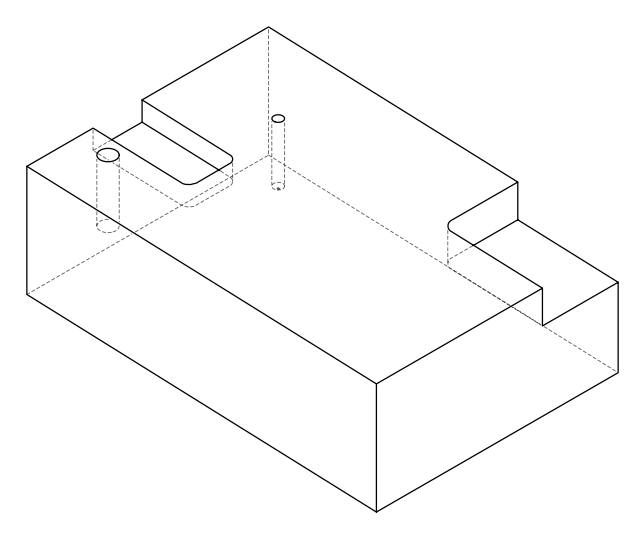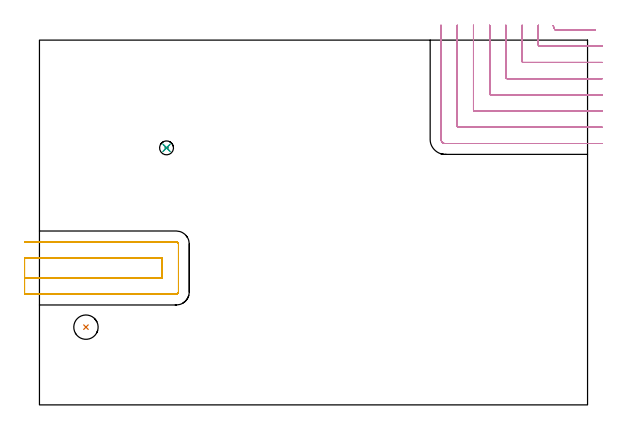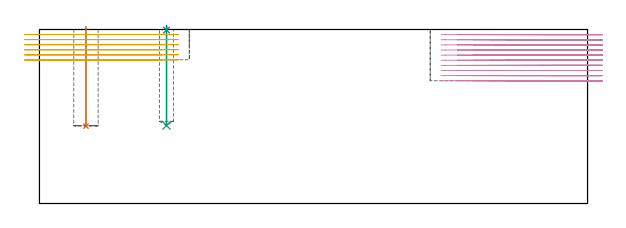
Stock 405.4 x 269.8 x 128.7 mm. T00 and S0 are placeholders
(PLAN: 5 operations, 3 tool changes, 28.9 min)
(1 INDEXABLE_INSERT_DRILL_BLIND_HOLE_FROM_SOLID | STEP1POCKET | NXT0302_007 | 0.3 min | 18109 mm3)
(2 SPOT_DRILL | STEP1POCKET_1 | NXT0321_9005460120000 | 0.03 min | 2 mm3)
(3 DRILL_BLIND_HOLE_INTO_CENTER | STEP1POCKET_1 | UGT0301_216 | 0.29 min | 5718 mm3)
(4 MILL_CORNER_NOTCH_RECTANGULAR | CORNER_NOTCH_RECTANGULAR | NXT0201_012 | Follow Part, ap 4, ae 75% | 21.67 min | 371789 mm3)
(5 MILL_SLOT | SLOT_PARTIAL_RECTANGULAR | NXT0201_012 | Follow Part, ap 4, ae 75% | 6.6 min | 134891 mm3)
(TOOL NXT0302_007 | Index. Insert Drill 18mm [880-D1800L25-05] | D18 PA176 FL90 Z2)
(TOOL NXT0321_9005460120000 | NC Spot Drill, 142deg, 12mm, Carbide, Uncoated | D12 PA142 FL30 Z2)
(TOOL UGT0301_216 | Twist Drill 10.3 mm | D10.3 PA118 FL82 Z2)
(TOOL NXT0201_012 | ENDMILL 16mm [2P460-1600-NA 1630] | D16 FL38 Z6)
(OP 1 INDEXABLE_INSERT_DRILL_BLIND_HOLE_FROM_SOLID)
G17 G21 G94 G90
T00 M6
G54
G17 G0 G90 X34.4 Y57.5 S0 M3
G43 Z138.7 H1
G94 G81 G98 Z57.2 F250. R130.7
G80
M5
M2
(OP 2 SPOT_DRILL)
G17 G21 G94 G90
T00 M6
G54
G17 G0 G90 X94. Y190.1 S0 M3
G43 Z138.7 H0
G94 G81 G98 Z128.257 F250. R131.7
G80
M5
M2
(OP 3 DRILL_BLIND_HOLE_INTO_CENTER)
G17 G21 G94 G90
T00 M6
G54
G17 G0 G90 X94. Y190.1 S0 M3
G43 Z138.7 H0
G94 G81 G98 Z57.7 F250. R130.7
G80
M5
M2
(OP 4 MILL_CORNER_NOTCH_RECTANGULAR)
G17 G21 G94 G90
T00 M6
G54
G17 G0 G90 X379.933 Y280.581 S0 M3
G43 Z138.7 H1
Z124.91
G94 G1 X381.058 Y277.8 F250.
G3 X381.793 Y277.3 R0.8 F500.
G1 X408.184
X411.184 F250.
G0 Z138.7
X369. Y280.8
Z124.91
G1 Y277.8
Y266.094 F500.
G3 X369.794 Y265.3 R0.8
G1 X413.4
X416.4 F250.
G0 Z138.7
X357. Y280.8
Z124.91
G1 Y277.8
Y254.095 F500.
G3 X357.795 Y253.3 R0.8
G1 X413.4
X416.4 F250.
G0 Z138.7
X345. Y280.8
Z124.91
G1 Y277.8
Y242.095 F500.
G3 X345.795 Y241.3 R0.8
G1 X413.4
X416.4 F250.
G0 Z138.7
X333. Y280.8
Z124.91
G1 Y277.8
Y230.095 F500.
G3 X333.795 Y229.3 R0.8
G1 X413.4
X416.4 F250.
G0 Z138.7
X321. Y280.8
Z124.91
G1 Y277.8
Y218.096 F500.
G3 X321.796 Y217.3 R0.8
G1 X413.4
X416.4 F250.
G0 Z138.7
X309. Y280.8
Z124.91
G1 Y277.8
Y206.096 F500.
G3 X309.796 Y205.3 R0.8
G1 X413.4
X416.4 F250.
G0 Z138.7
X297. Y280.8
Z124.91
G1 Y277.8
Y196.4 F500.
G3 X300.1 Y193.3 R3.1
G1 X413.4
X416.4 F250.
G0 Z138.7
X379.933 Y280.581
Z121.12
G1 X381.058 Y277.8
G3 X381.793 Y277.3 R0.8 F500.
G1 X408.184
X411.184 F250.
G0 Z138.7
X369. Y280.8
Z121.12
G1 Y277.8
Y266.094 F500.
G3 X369.794 Y265.3 R0.8
G1 X413.4
X416.4 F250.
G0 Z138.7
X357. Y280.8
Z121.12
G1 Y277.8
Y254.095 F500.
G3 X357.795 Y253.3 R0.8
G1 X413.4
X416.4 F250.
G0 Z138.7
X345. Y280.8
Z121.12
G1 Y277.8
Y242.095 F500.
G3 X345.795 Y241.3 R0.8
G1 X413.4
X416.4 F250.
G0 Z138.7
X333. Y280.8
Z121.12
G1 Y277.8
Y230.095 F500.
G3 X333.795 Y229.3 R0.8
G1 X413.4
X416.4 F250.
G0 Z138.7
X321. Y280.8
Z121.12
G1 Y277.8
Y218.096 F500.
G3 X321.796 Y217.3 R0.8
G1 X413.4
X416.4 F250.
G0 Z138.7
X309. Y280.8
Z121.12
G1 Y277.8
Y206.096 F500.
G3 X309.796 Y205.3 R0.8
G1 X413.4
X416.4 F250.
G0 Z138.7
X297. Y280.8
Z121.12
G1 Y277.8
Y196.4 F500.
G3 X300.1 Y193.3 R3.1
G1 X413.4
X416.4 F250.
G0 Z138.7
X379.933 Y280.581
Z117.33
G1 X381.058 Y277.8
G3 X381.793 Y277.3 R0.8 F500.
G1 X408.184
X411.184 F250.
G0 Z138.7
X369. Y280.8
Z117.33
G1 Y277.8
Y266.094 F500.
G3 X369.794 Y265.3 R0.8
G1 X413.4
X416.4 F250.
G0 Z138.7
X357. Y280.8
Z117.33
G1 Y277.8
Y254.095 F500.
G3 X357.795 Y253.3 R0.8
G1 X413.4
X416.4 F250.
G0 Z138.7
X345. Y280.8
Z117.33
G1 Y277.8
Y242.095 F500.
G3 X345.795 Y241.3 R0.8
G1 X413.4
X416.4 F250.
G0 Z138.7
X333. Y280.8
Z117.33
G1 Y277.8
Y230.095 F500.
G3 X333.795 Y229.3 R0.8
G1 X413.4
X416.4 F250.
G0 Z138.7
X321. Y280.8
Z117.33
G1 Y277.8
Y218.096 F500.
G3 X321.796 Y217.3 R0.8
G1 X413.4
X416.4 F250.
G0 Z138.7
X309. Y280.8
Z117.33
G1 Y277.8
Y206.096 F500.
G3 X309.796 Y205.3 R0.8
G1 X413.4
X416.4 F250.
G0 Z138.7
X297. Y280.8
Z117.33
G1 Y277.8
Y196.4 F500.
G3 X300.1 Y193.3 R3.1
G1 X413.4
X416.4 F250.
G0 Z138.7
X379.933 Y280.581
Z113.54
G1 X381.058 Y277.8
G3 X381.793 Y277.3 R0.8 F500.
G1 X408.184
X411.184 F250.
G0 Z138.7
X369. Y280.8
Z113.54
G1 Y277.8
Y266.094 F500.
G3 X369.794 Y265.3 R0.8
G1 X413.4
X416.4 F250.
G0 Z138.7
X357. Y280.8
Z113.54
G1 Y277.8
Y254.095 F500.
G3 X357.795 Y253.3 R0.8
G1 X413.4
X416.4 F250.
G0 Z138.7
X345. Y280.8
Z113.54
G1 Y277.8
Y242.095 F500.
G3 X345.795 Y241.3 R0.8
G1 X413.4
X416.4 F250.
G0 Z138.7
X333. Y280.8
Z113.54
G1 Y277.8
Y230.095 F500.
G3 X333.795 Y229.3 R0.8
G1 X413.4
X416.4 F250.
G0 Z138.7
X321. Y280.8
Z113.54
G1 Y277.8
Y218.096 F500.
G3 X321.796 Y217.3 R0.8
G1 X413.4
X416.4 F250.
G0 Z138.7
X309. Y280.8
Z113.54
G1 Y277.8
Y206.096 F500.
G3 X309.796 Y205.3 R0.8
G1 X413.4
X416.4 F250.
G0 Z138.7
X297. Y280.8
Z113.54
G1 Y277.8
Y196.4 F500.
G3 X300.1 Y193.3 R3.1
G1 X413.4
X416.4 F250.
G0 Z138.7
X379.933 Y280.581
Z109.75
G1 X381.058 Y277.8
G3 X381.793 Y277.3 R0.8 F500.
G1 X408.184
X411.184 F250.
G0 Z138.7
X369. Y280.8
Z109.75
G1 Y277.8
Y266.094 F500.
G3 X369.794 Y265.3 R0.8
G1 X413.4
X416.4 F250.
G0 Z138.7
X357. Y280.8
Z109.75
G1 Y277.8
Y254.095 F500.
G3 X357.795 Y253.3 R0.8
G1 X413.4
X416.4 F250.
G0 Z138.7
X345. Y280.8
Z109.75
G1 Y277.8
Y242.095 F500.
G3 X345.795 Y241.3 R0.8
G1 X413.4
X416.4 F250.
G0 Z138.7
X333. Y280.8
Z109.75
G1 Y277.8
Y230.095 F500.
G3 X333.795 Y229.3 R0.8
G1 X413.4
X416.4 F250.
G0 Z138.7
X321. Y280.8
Z109.75
G1 Y277.8
Y218.096 F500.
G3 X321.796 Y217.3 R0.8
G1 X413.4
X416.4 F250.
G0 Z138.7
X309. Y280.8
Z109.75
G1 Y277.8
Y206.096 F500.
G3 X309.796 Y205.3 R0.8
G1 X413.4
X416.4 F250.
G0 Z138.7
X297. Y280.8
Z109.75
G1 Y277.8
Y196.4 F500.
G3 X300.1 Y193.3 R3.1
G1 X413.4
X416.4 F250.
G0 Z138.7
X379.933 Y280.581
Z105.96
G1 X381.058 Y277.8
G3 X381.793 Y277.3 R0.8 F500.
G1 X408.184
X411.184 F250.
G0 Z138.7
X369. Y280.8
Z105.96
G1 Y277.8
Y266.094 F500.
G3 X369.794 Y265.3 R0.8
G1 X413.4
X416.4 F250.
G0 Z138.7
X357. Y280.8
Z105.96
G1 Y277.8
Y254.095 F500.
G3 X357.795 Y253.3 R0.8
G1 X413.4
X416.4 F250.
G0 Z138.7
X345. Y280.8
Z105.96
G1 Y277.8
Y242.095 F500.
G3 X345.795 Y241.3 R0.8
G1 X413.4
X416.4 F250.
G0 Z138.7
X333. Y280.8
Z105.96
G1 Y277.8
Y230.095 F500.
G3 X333.795 Y229.3 R0.8
G1 X413.4
X416.4 F250.
G0 Z138.7
X321. Y280.8
Z105.96
G1 Y277.8
Y218.096 F500.
G3 X321.796 Y217.3 R0.8
G1 X413.4
X416.4 F250.
G0 Z138.7
X309. Y280.8
Z105.96
G1 Y277.8
Y206.096 F500.
G3 X309.796 Y205.3 R0.8
G1 X413.4
X416.4 F250.
G0 Z138.7
X297. Y280.8
Z105.96
G1 Y277.8
Y196.4 F500.
G3 X300.1 Y193.3 R3.1
G1 X413.4
X416.4 F250.
G0 Z138.7
X379.933 Y280.581
Z102.17
G1 X381.058 Y277.8
G3 X381.793 Y277.3 R0.8 F500.
G1 X408.184
X411.184 F250.
G0 Z138.7
X369. Y280.8
Z102.17
G1 Y277.8
Y266.094 F500.
G3 X369.794 Y265.3 R0.8
G1 X413.4
X416.4 F250.
G0 Z138.7
X357. Y280.8
Z102.17
G1 Y277.8
Y254.095 F500.
G3 X357.795 Y253.3 R0.8
G1 X413.4
X416.4 F250.
G0 Z138.7
X345. Y280.8
Z102.17
G1 Y277.8
Y242.095 F500.
G3 X345.795 Y241.3 R0.8
G1 X413.4
X416.4 F250.
G0 Z138.7
X333. Y280.8
Z102.17
G1 Y277.8
Y230.095 F500.
G3 X333.795 Y229.3 R0.8
G1 X413.4
X416.4 F250.
G0 Z138.7
X321. Y280.8
Z102.17
G1 Y277.8
Y218.096 F500.
G3 X321.796 Y217.3 R0.8
G1 X413.4
X416.4 F250.
G0 Z138.7
X309. Y280.8
Z102.17
G1 Y277.8
Y206.096 F500.
G3 X309.796 Y205.3 R0.8
G1 X413.4
X416.4 F250.
G0 Z138.7
X297. Y280.8
Z102.17
G1 Y277.8
Y196.4 F500.
G3 X300.1 Y193.3 R3.1
G1 X413.4
X416.4 F250.
G0 Z138.7
X379.933 Y280.581
Z98.38
G1 X381.058 Y277.8
G3 X381.793 Y277.3 R0.8 F500.
G1 X408.184
X411.184 F250.
G0 Z138.7
X369. Y280.8
Z98.38
G1 Y277.8
Y266.094 F500.
G3 X369.794 Y265.3 R0.8
G1 X413.4
X416.4 F250.
G0 Z138.7
X357. Y280.8
Z98.38
G1 Y277.8
Y254.095 F500.
G3 X357.795 Y253.3 R0.8
G1 X413.4
X416.4 F250.
G0 Z138.7
X345. Y280.8
Z98.38
G1 Y277.8
Y242.095 F500.
G3 X345.795 Y241.3 R0.8
G1 X413.4
X416.4 F250.
G0 Z138.7
X333. Y280.8
Z98.38
G1 Y277.8
Y230.095 F500.
G3 X333.795 Y229.3 R0.8
G1 X413.4
X416.4 F250.
G0 Z138.7
X321. Y280.8
Z98.38
G1 Y277.8
Y218.096 F500.
G3 X321.796 Y217.3 R0.8
G1 X413.4
X416.4 F250.
G0 Z138.7
X309. Y280.8
Z98.38
G1 Y277.8
Y206.096 F500.
G3 X309.796 Y205.3 R0.8
G1 X413.4
X416.4 F250.
G0 Z138.7
X297. Y280.8
Z98.38
G1 Y277.8
Y196.4 F500.
G3 X300.1 Y193.3 R3.1
G1 X413.4
X416.4 F250.
G0 Z138.7
X379.933 Y280.581
Z94.59
G1 X381.058 Y277.8
G3 X381.793 Y277.3 R0.8 F500.
G1 X408.184
X411.184 F250.
G0 Z138.7
X369. Y280.8
Z94.59
G1 Y277.8
Y266.094 F500.
G3 X369.794 Y265.3 R0.8
G1 X413.4
X416.4 F250.
G0 Z138.7
X357. Y280.8
Z94.59
G1 Y277.8
Y254.095 F500.
G3 X357.795 Y253.3 R0.8
G1 X413.4
X416.4 F250.
G0 Z138.7
X345. Y280.8
Z94.59
G1 Y277.8
Y242.095 F500.
G3 X345.795 Y241.3 R0.8
G1 X413.4
X416.4 F250.
G0 Z138.7
X333. Y280.8
Z94.59
G1 Y277.8
Y230.095 F500.
G3 X333.795 Y229.3 R0.8
G1 X413.4
X416.4 F250.
G0 Z138.7
X321. Y280.8
Z94.59
G1 Y277.8
Y218.096 F500.
G3 X321.796 Y217.3 R0.8
G1 X413.4
X416.4 F250.
G0 Z138.7
X309. Y280.8
Z94.59
G1 Y277.8
Y206.096 F500.
G3 X309.796 Y205.3 R0.8
G1 X413.4
X416.4 F250.
G0 Z138.7
X297. Y280.8
Z94.59
G1 Y277.8
Y196.4 F500.
G3 X300.1 Y193.3 R3.1
G1 X413.4
X416.4 F250.
G0 Z138.7
X379.933 Y280.581
Z90.8
G1 X381.058 Y277.8
G3 X381.793 Y277.3 R0.8 F500.
G1 X408.184
X411.184 F250.
G0 Z138.7
X369. Y280.8
Z90.8
G1 Y277.8
Y266.094 F500.
G3 X369.794 Y265.3 R0.8
G1 X413.4
X416.4 F250.
G0 Z138.7
X357. Y280.8
Z90.8
G1 Y277.8
Y254.095 F500.
G3 X357.795 Y253.3 R0.8
G1 X413.4
X416.4 F250.
G0 Z138.7
X345. Y280.8
Z90.8
G1 Y277.8
Y242.095 F500.
G3 X345.795 Y241.3 R0.8
G1 X413.4
X416.4 F250.
G0 Z138.7
X333. Y280.8
Z90.8
G1 Y277.8
Y230.095 F500.
G3 X333.795 Y229.3 R0.8
G1 X413.4
X416.4 F250.
G0 Z138.7
X321. Y280.8
Z90.8
G1 Y277.8
Y218.096 F500.
G3 X321.796 Y217.3 R0.8
G1 X413.4
X416.4 F250.
G0 Z138.7
X309. Y280.8
Z90.8
G1 Y277.8
Y206.096 F500.
G3 X309.796 Y205.3 R0.8
G1 X413.4
X416.4 F250.
G0 Z138.7
X297. Y280.8
Z90.8
G1 Y277.8
Y196.4 F500.
G3 X300.1 Y193.3 R3.1
G1 X413.4
X416.4 F250.
G0 Z138.7
M5
M2
(OP 5 MILL_SLOT)
G17 G21 G94 G90
T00 M6
G54
G17 G0 G90 X-11. Y93.9 S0 M3
G43 Z138.7 H1
Z124.967
G94 G1 X-8. F250.
X90.8 F500.
Y108.6
X-8.
X-11. F250.
Y81.9
X-8.
X101.1 F500.
G3 X102.8 Y83.6 R1.7
G1 Y118.9
G3 X101.1 Y120.6 R1.7
G1 X-8.
X-11. F250.
G0 Y93.9 Z121.233
G1 X-8.
X90.8 F500.
Y108.6
X-8.
X-11. F250.
Y81.9
X-8.
X101.1 F500.
G3 X102.8 Y83.6 R1.7
G1 Y118.9
G3 X101.1 Y120.6 R1.7
G1 X-8.
X-11. F250.
G0 Y93.9 Z117.5
G1 X-8.
X90.8 F500.
Y108.6
X-8.
X-11. F250.
Y81.9
X-8.
X101.1 F500.
G3 X102.8 Y83.6 R1.7
G1 Y118.9
G3 X101.1 Y120.6 R1.7
G1 X-8.
X-11. F250.
G0 Y93.9 Z113.767
G1 X-8.
X90.8 F500.
Y108.6
X-8.
X-11. F250.
Y81.9
X-8.
X101.1 F500.
G3 X102.8 Y83.6 R1.7
G1 Y118.9
G3 X101.1 Y120.6 R1.7
G1 X-8.
X-11. F250.
G0 Y93.9 Z110.033
G1 X-8.
X90.8 F500.
Y108.6
X-8.
X-11. F250.
Y81.9
X-8.
X101.1 F500.
G3 X102.8 Y83.6 R1.7
G1 Y118.9
G3 X101.1 Y120.6 R1.7
G1 X-8.
X-11. F250.
G0 Y93.9 Z106.3
G1 X-8.
X90.8 F500.
Y108.6
X-8.
X-11. F250.
Y81.9
X-8.
X101.1 F500.
G3 X102.8 Y83.6 R1.7
G1 Y118.9
G3 X101.1 Y120.6 R1.7
G1 X-8.
X-11. F250.
G0 Z138.7
M5
M2
